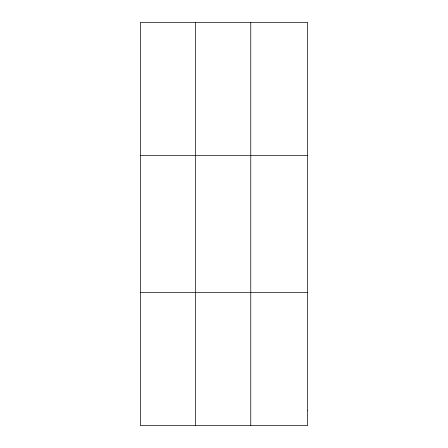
<?xml version="1.0" encoding="UTF-8"?>
<svg xmlns="http://www.w3.org/2000/svg" width="448" height="448" viewBox="0 0 448 448"><rect width="100%" height="100%" fill="white"/><g stroke="black" fill="none" stroke-linecap="round" stroke-linejoin="round"><path stroke-width="0.67" d="M195.563 425.6L195.563 22.4M250.762 425.6L250.762 22.4M140.37 155.456L307.63 155.456M140.37 292.544L307.63 292.544M307.63 410.816L307.63 425.6L140.37 425.6L140.37 22.4L307.63 22.4L307.63 410.816"/></g></svg>
